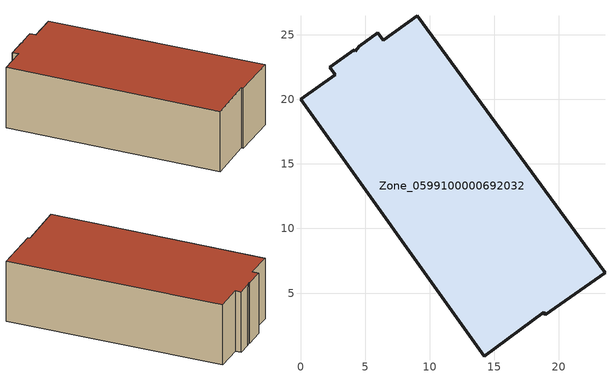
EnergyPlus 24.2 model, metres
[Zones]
Zone_0599100000692032
 floor ground (C_G): 14.21,0.1 0,19.98 2.67,21.89 2.26,22.46 4.16,23.82 4.23,23.73 4.56,24.11 5.98,25.13 6.39,24.56 9.05,26.47 23.56,6.58 18.95,3.31 18.8,3.51 z0
 wall outside (C_F): 9.05,26.47 6.39,24.56 5.98,25.13 4.56,24.11 4.23,23.73 4.16,23.82 2.26,22.46 2.67,21.89 0,19.98 14.21,0.1 18.8,3.51 18.95,3.31 23.56,6.58 9.05,26.47 z0:7.15
 roof outside (C_R): 0,19.98 14.21,0.1 18.8,3.51 18.95,3.31 23.56,6.58 9.05,26.47 6.39,24.56 5.98,25.13 4.56,24.11 4.23,23.73 4.16,23.82 2.26,22.46 2.67,21.89 z7.15
[BUILDING]
Pand.0599100000692032: North Axis=0; Terrain=City; Loads Convergence Tolerance Value=0.04; Temperature Convergence Tolerance Value=0.4; Solar Distribution=FullExterior; Maximum Number of Warmup Days=25; Minimum Number of Warmup Days=1
[Site:Location]
Rotterdam.The.Hague.AP_ZH_NLD Design_Conditions: Latitude=51.96; Longitude=4.45; Time Zone=1; Elevation=-4.5
[SITE:GROUNDTEMPERATURE:BUILDINGSURFACE]
18, 18, 18, 18, 18, 18, 18, 18, 18, 18, 18, 18
[MATERIAL] Thermal Absorptance=0.9; Solar Absorptance=0.7; Visible Absorptance=0.7
Name | Roughness | Thickness | Conductivity | Density | Specific Heat
G.D.1975-1991 | MediumSmooth | 0.15 | 0.288461 | 540 | 1210
F.D.1975-1991 | Rough | 0.3 | 0.230769 | 1920 | 840
R.D.1975-1991 | MediumRough | 0.2 | 0.153846 | 1500 | 1000
[CONSTRUCTION]
C_G: G.D.1975-1991
C_F: F.D.1975-1991
C_R: R.D.1975-1991
[ZONE]
Zone_0599100000692032: Type=1; Multiplier=1; Ceiling Height=Autocalculate; Volume=Autocalculate; Floor Area=autocalculate; Part of Total Floor Area=Yes
[ZONEINFILTRATION:DESIGNFLOWRATE]
Infil_Zone_0599100000692032: Zone or ZoneList or Space or SpaceList=Zone_0599100000692032; Schedule=AlwaysOn; Design Flow Rate Calculation Method=Flow/Area; Flow Rate per Floor Area=0.0042; Constant Term Coefficient=1; Temperature Term Coefficient=0; Velocity Term Coefficient=0; Velocity Squared Term Coefficient=0
[HVACTEMPLATE:ZONE:IDEALLOADSAIRSYSTEM]
Zone_0599100000692032: Maximum Heating Supply Air Temperature=50; Minimum Cooling Supply Air Temperature=13; Maximum Heating Supply Air Humidity Ratio=0.0156; Minimum Cooling Supply Air Humidity Ratio=0.0077; Heating Limit=NoLimit; Cooling Limit=NoLimit; Dehumidification Control Type=ConstantSensibleHeatRatio; Cooling Sensible Heat Ratio=0.7; Dehumidification Setpoint=60; Humidification Control Type=None; Humidification Setpoint=30; Outdoor Air Method=None; Outdoor Air Flow Rate per Person=0.00944; Outdoor Air Flow Rate per Zone Floor Area=0; Outdoor Air Flow Rate per Zone=0; Demand Controlled Ventilation Type=None; Outdoor Air Economizer Type=NoEconomizer; Heat Recovery Type=None; Sensible Heat Recovery Effectiveness=0.7; Latent Heat Recovery Effectiveness=0.65
[ZONECONTROL:THERMOSTAT]
ThermostatControl_Zone_0599100000692032: Zone or ZoneList=Zone_0599100000692032; Control Type Schedule=DualSetpointControlType; Control 1=Thermostat_Zone_0599100000692032; Temperature Difference Between Cutout And Setpoint=0
[THERMOSTATSETPOINT:DUALSETPOINT]
Thermostat_Zone_0599100000692032: Heating Setpoint Temperature Schedule=HeatingSetpoint_Zone_0599100000692032; Cooling Setpoint Temperature Schedule=CoolingSetpoint_Zone_0599100000692032
[SCHEDULE:COMPACT]
HeatingSetpoint_Zone_0599100000692032: Through: 12/31, For: AllDays, Until: 24:00, 21
CoolingSetpoint_Zone_0599100000692032: Through: 12/31, For: AllDays, Until: 24:00, 24
DualSetpointControlType: Through: 12/31, For: AllDays, Until: 24:00, 4
AlwaysOn: Through: 12/31, For: AllDays, Until: 24:00, 1
